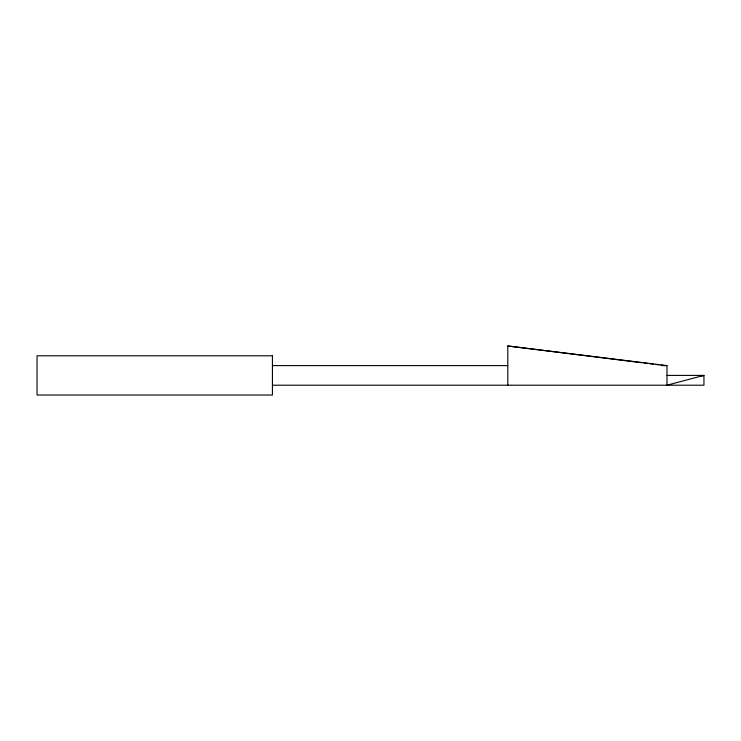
<?xml version="1.0" encoding="UTF-8"?>
<svg xmlns="http://www.w3.org/2000/svg" width="741" height="741" viewBox="0 0 741 741"><rect width="100%" height="100%" fill="white"/><g stroke="black" fill="none" stroke-linecap="round" stroke-linejoin="round"><path stroke-width="1.11" d="M701.708 375.965L703.95 375.4L703.95 385.209L272.429 385.209M272.429 365.6L507.807 365.6M661.222 365.6L666.983 365.6L666.983 385.209L703.95 375.4L666.983 375.4M507.807 385.209L507.807 345.982L666.983 365.6M507.807 345.982L641.817 362.729M644.105 363.016L647.541 363.451M649.829 363.738L653.266 364.164M655.553 364.452L658.99 364.878M661.287 365.165L664.723 365.6M272.429 355.791L37.05 355.791L37.05 395.018L272.429 395.018L272.429 355.791"/></g></svg>
